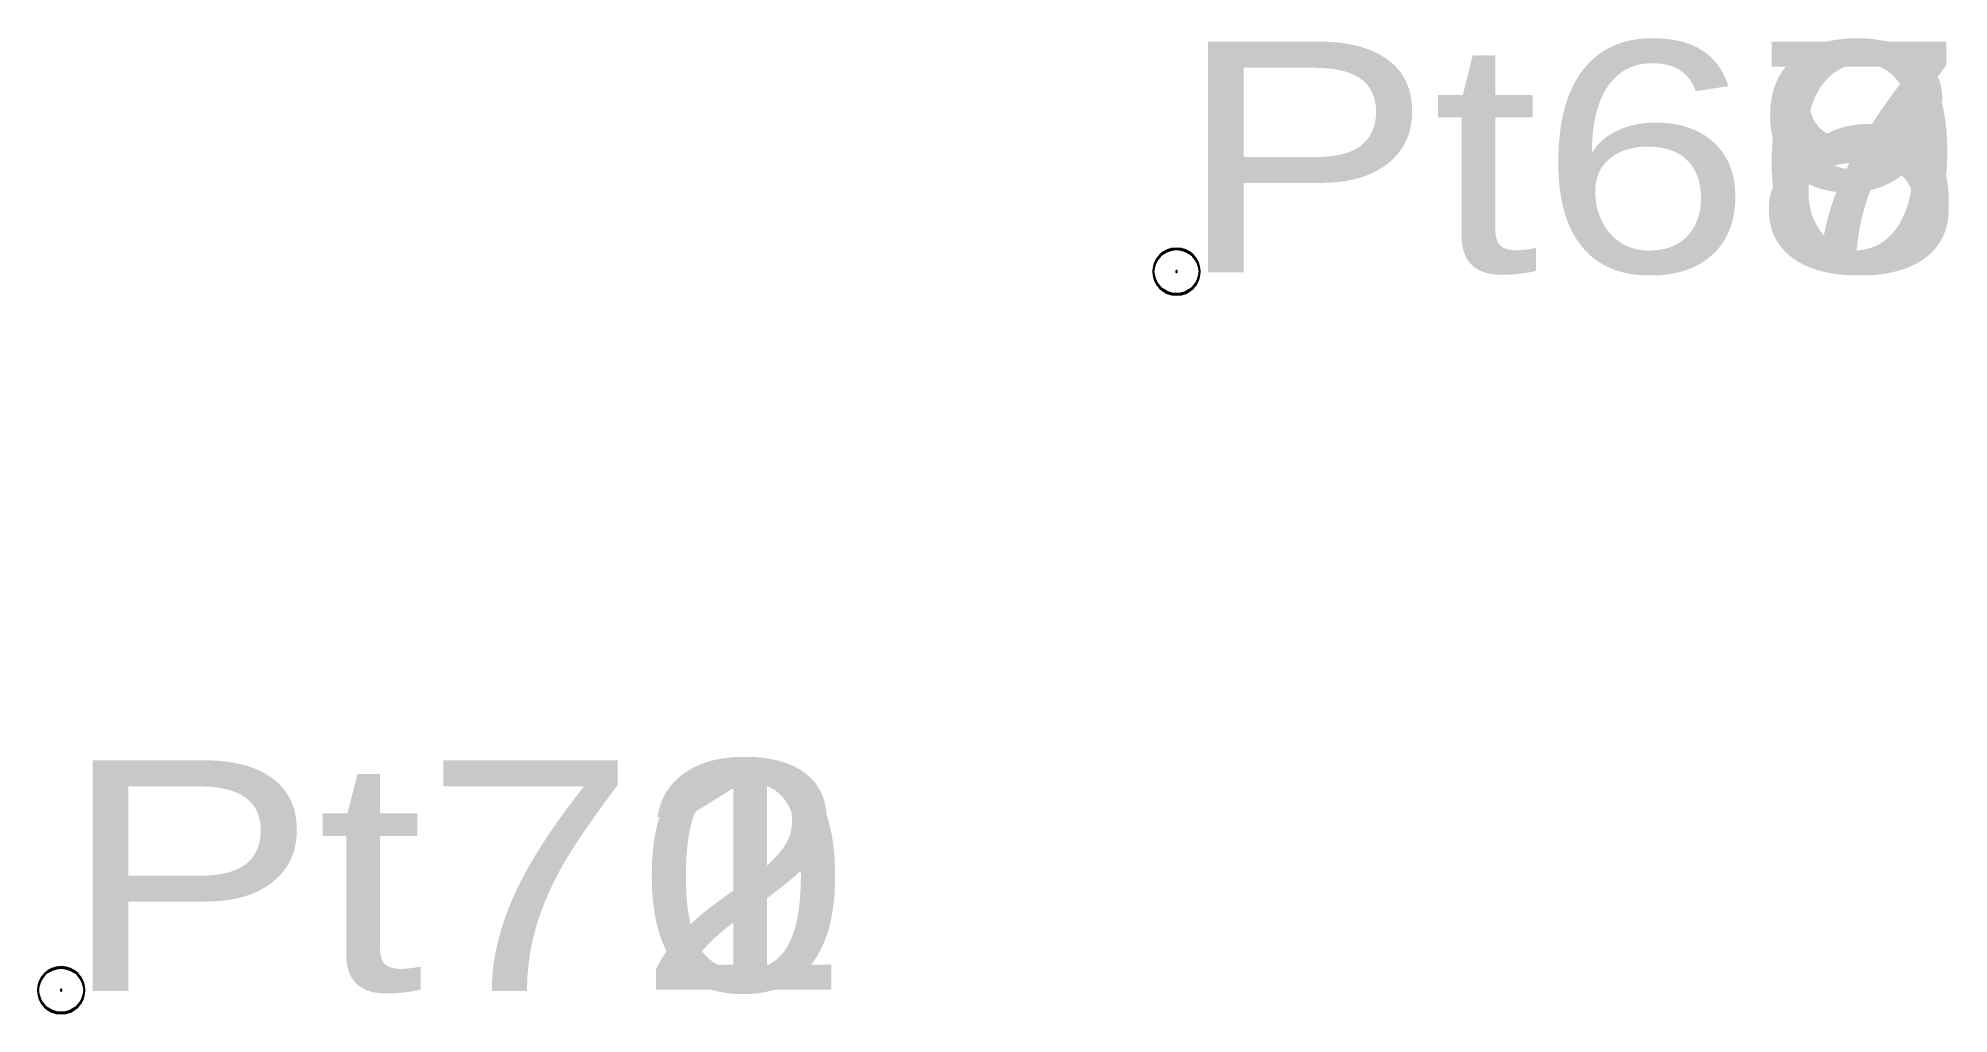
# Model space of a CAD drawing. Header units: metres. Extents: x 548051 to 551644, y 1838837 to 1840920.
# Drawn here: x 551586.56 to 551601.55, y 1839226.05 to 1839233.71 of the extents above.
import ezdxf

# ---------------------------------------------------------------- set-up
doc = ezdxf.new("R2010")
doc.units = ezdxf.units.M
doc.header["$LTSCALE"] = 0.72
doc.header["$PDMODE"] = 32
doc.header["$PDSIZE"] = 0.36
doc.layers.add('12', color=7, linetype='Continuous')
doc.layers.add('7', color=7, linetype='Continuous')

msp = doc.modelspace()

# ---------------------------------------------------------------- linework, layer by layer
at = {"layer": '7'}
for p in [(551595.49, 1839231.88), (551595.49, 1839231.87), (551586.74, 1839226.24), (551586.74, 1839226.23)]:
    msp.add_point(p, dxfattribs=at)

# ---------------------------------------------------------------- texts
at = {"layer": '12', "width": 1.25}
for s, p in [('Pt67', (551595.49, 1839231.88)), ('Pt69', (551595.49, 1839231.88)), ('Pt66', (551595.49, 1839231.87)), ('Pt68', (551595.49, 1839231.87)), ('Pt72', (551586.74, 1839226.24)), ('Pt70', (551586.74, 1839226.23)), ('Pt71', (551586.74, 1839226.24))]:
    msp.add_text(s, height=1.8, dxfattribs=at).set_placement(p)

doc.saveas('drawing.dxf')
